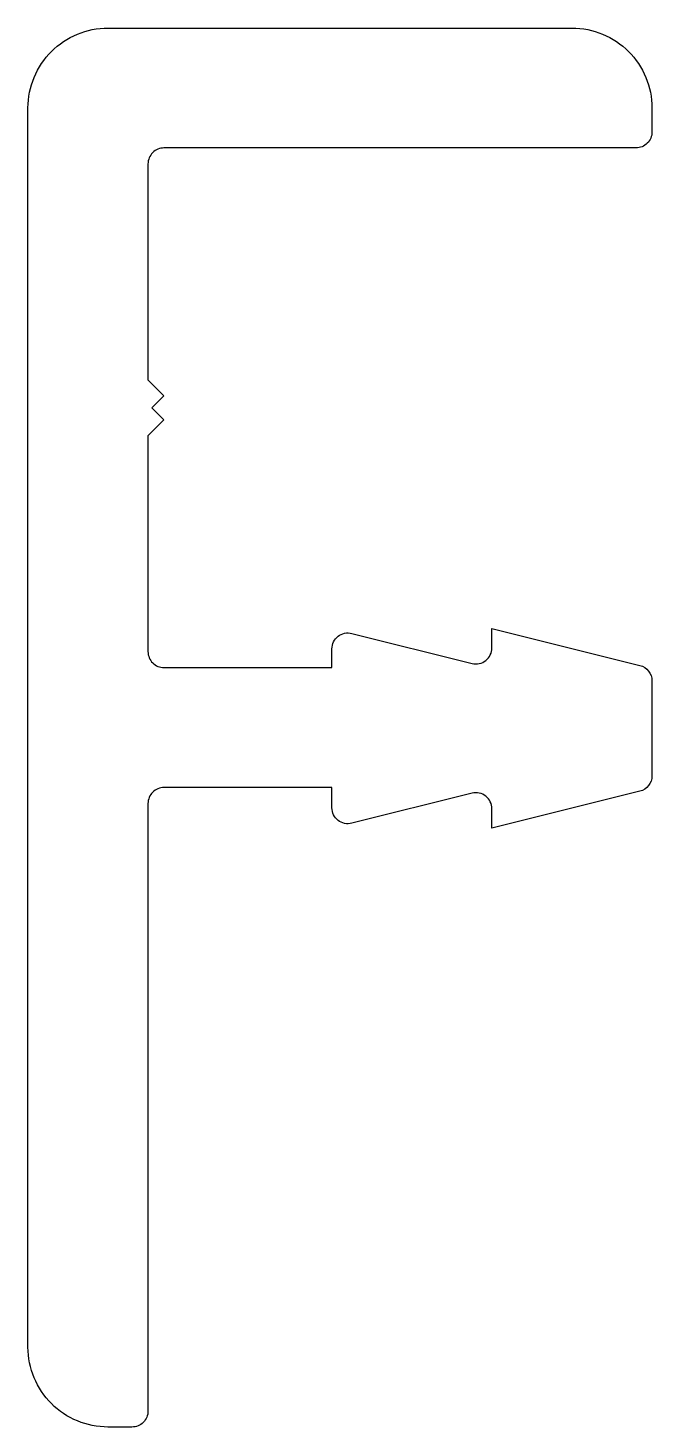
# Model space of a CAD drawing. Extents: x 951 to 958.8, y -5.5 to 12.
import ezdxf

# ---------------------------------------------------------------- set-up
doc = ezdxf.new("R2010")
doc.units = 0
doc.header["$LTSCALE"] = 15
doc.layers.get('0').update_dxf_attribs({"linetype": 'CONTINUOUS'})

msp = doc.modelspace()

# ---------------------------------------------------------------- linework, layer by layer
at = {"color": 0, "linetype": 'BYBLOCK'}
msp.add_lwpolyline([(952.722, 7.351), (952.572, 7.201), (952.722, 7.051), (952.522, 6.851), (952.522, 4.151, 0.414214), (952.722, 3.951), (954.821, 3.951), (954.821, 4.185, -0.487928), (955.07, 4.379), (956.573, 4.003, 0.487928), (956.821, 4.197), (956.821, 4.441), (958.67, 3.979, -0.344151), (958.821, 3.785), (958.821, 2.597, -0.344151), (958.67, 2.403), (956.821, 1.941), (956.821, 2.185, 0.487928), (956.573, 2.379), (955.07, 2.003, -0.487928), (954.821, 2.197), (954.821, 2.451), (952.722, 2.451, 0.414214), (952.522, 2.251), (952.522, -5.349, -0.414214), (952.322, -5.549), (952.022, -5.549, -0.414214), (951.022, -4.549), (951.022, 10.951, -0.414214), (952.022, 11.951), (957.822, 11.951, -0.414214), (958.822, 10.951), (958.822, 10.651, -0.414214), (958.622, 10.451), (952.722, 10.451, 0.414214), (952.522, 10.251), (952.522, 7.551)], format="xyb", close=True, dxfattribs=at)

doc.saveas('drawing.dxf')
